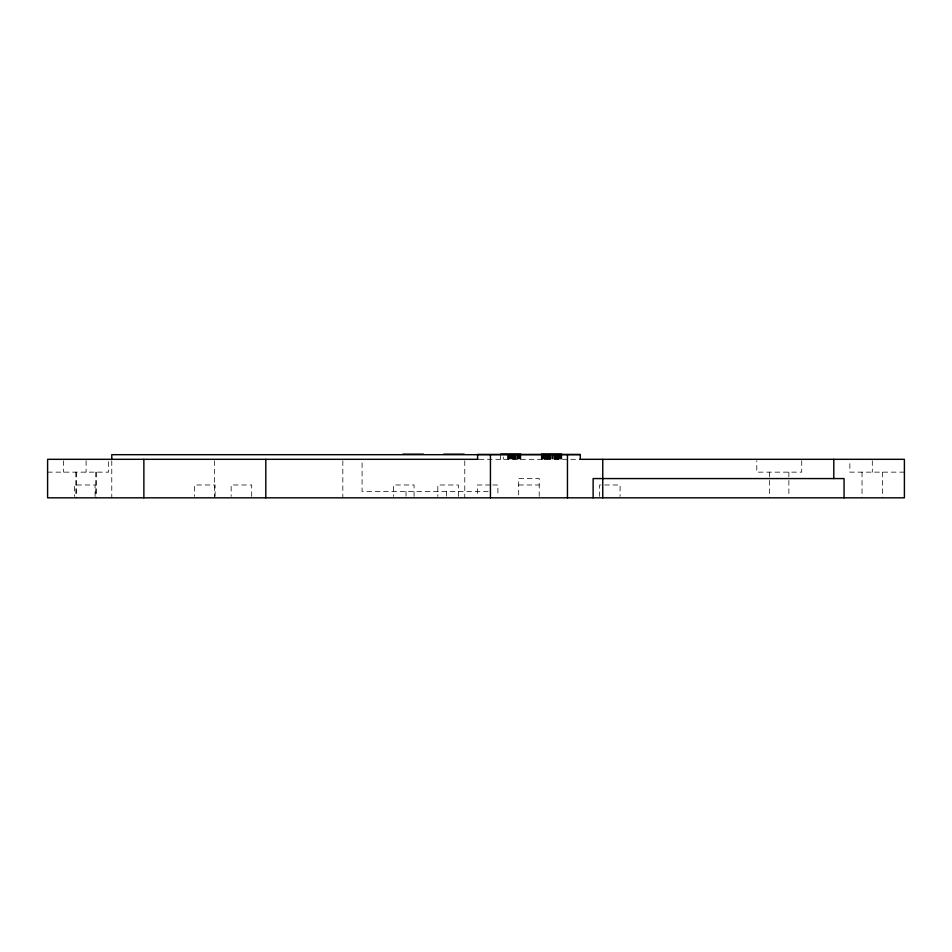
<?xml version="1.0" encoding="UTF-8"?>
<svg xmlns="http://www.w3.org/2000/svg" width="952" height="952" viewBox="0 0 952 952"><rect width="100%" height="100%" fill="white"/><g stroke="black" fill="none" stroke-linecap="round" stroke-linejoin="round"><path stroke-width="0.71" stroke-dasharray="4.76 3.57" d="M479.153 459.316L578.804 459.316M47.6 472.144L108.576 472.144L108.576 460.744M904.4 472.144L849.85 472.144L849.85 460.744M490.28 484.984L477.357 484.984L477.357 496.397M492.755 484.984L497.896 484.984L497.896 496.397M518.685 484.984L539.213 484.984M600.926 484.984L599.546 484.984L599.546 496.397M604.675 484.984L620.085 484.984L620.085 496.397M488.257 491.399L362.081 491.399L362.081 460.566M882.575 472.144L882.575 497.825M872.306 460.744L872.306 472.144M862.036 472.144L862.036 497.825M801.715 460.744L801.715 472.144L756.792 472.144L756.792 460.744M788.875 472.144L788.875 496.397M769.621 472.144L769.621 497.825M561.811 454.175L561.811 459.316L561.68 454.175M561.585 454.175L561.454 459.316L561.406 454.175M561.085 454.175L561.061 459.316M560.883 454.175L560.883 459.316M560.359 454.175L560.383 459.316M559.943 454.175L559.943 459.316M559.383 454.175L559.407 459.316M558.717 454.175L558.645 459.316M558.527 454.175L558.527 459.316M558.396 454.175L558.408 459.316M558.122 454.175L558.086 459.316M557.991 454.175L557.991 459.316M557.551 454.175L557.622 459.316M557.241 454.175L557.348 459.316M557.063 454.175L557.063 459.316M556.741 454.175L556.741 459.316M556.492 454.175L556.515 459.316M555.754 454.175L555.754 459.316M555.552 454.175L555.528 459.316M554.552 454.175L554.588 459.316M554.373 454.175L554.373 459.316M553.683 454.175L553.683 459.316M552.672 454.175L552.672 459.316M552.231 454.175L552.231 459.316M551.767 454.175L551.851 459.316M550.649 454.175L550.649 459.316M550.434 454.175L550.399 459.316M549.947 454.175L550.101 459.316M549.697 454.175L549.649 459.316M548.757 454.175L548.887 459.316M548.423 454.175L548.423 459.316M547.686 454.175L547.686 459.316M547.364 454.175L547.364 459.316M547.293 454.175L547.293 459.316M546.888 454.175L546.888 459.316M546.032 454.175L546.032 459.316M545.901 454.175L545.901 459.316M545.627 454.175L545.627 459.316M545.341 454.175L545.341 459.316M545.044 454.175L545.008 459.316M544.913 459.316L544.758 454.175L544.556 459.316M544.52 454.175L544.437 459.316M543.961 454.175L543.961 459.316M543.199 454.175L543.199 459.316M543.08 454.175L543.08 459.316M542.557 454.175L542.557 459.316M542.188 454.175L542.188 459.316M542.105 454.175L542.105 459.316M541.759 454.175L541.759 459.316M541.498 454.175L541.498 459.316M541.271 454.175L541.271 459.316M539.213 496.397L539.213 478.57L518.685 478.57L518.685 496.397M520.875 454.175L520.875 459.316M520.684 454.175L520.601 459.316M520.447 454.175L520.542 459.316M520.304 454.175L520.327 459.316M519.863 454.175L519.863 459.316M519.233 454.175L519.233 459.316M518.423 454.175L518.423 459.316M517.936 454.175L517.924 459.316M517.436 454.175L517.507 459.316M517.293 454.175L517.293 459.316M516.317 454.175L516.282 459.316M515.615 454.175L515.615 459.316M514.972 454.175L514.972 459.316M514.77 454.175L514.77 459.316M514.354 454.175L514.354 459.316M513.628 454.175L513.628 459.316M513.425 454.175L513.425 459.316M512.557 454.175L512.497 459.316M512.307 454.175L512.307 459.316M511.545 454.175L511.545 459.316M511.26 454.175L511.26 459.316M510.748 454.175L510.748 459.316M510.117 454.175L510.117 459.316M509.558 454.175L509.558 459.316M508.796 454.175L508.796 459.316M508.344 454.175L508.356 459.316M508.094 454.175L508.094 459.316M507.773 454.175L507.773 459.316M503.275 457.008L503.275 459.316M500.585 454.175L500.585 459.316M464.766 460.792L464.766 497.825M458.352 496.397L458.352 484.984L437.813 484.984L437.813 496.397M446.476 491.399L446.476 496.539M414.072 496.397L414.072 484.984L393.533 484.984L393.533 496.397M406.04 491.399L406.04 496.539M342.827 460.792L342.827 497.825M251.697 496.397L251.697 484.984L231.157 484.984L231.157 496.397M215.104 496.397L215.104 484.984L194.577 484.984L194.577 496.397M214.462 460.792L214.462 497.825M111.777 460.792L111.777 497.825M96.378 472.144L96.378 497.825M95.736 472.144L95.736 497.825M95.093 496.397L95.093 484.984L74.553 484.984L74.553 496.397M86.108 460.744L86.108 472.144M76.481 472.144L76.481 497.825M75.839 472.144L75.839 497.825M63.641 460.744L63.641 472.144"/><path stroke-width="1.43" d="M402.863 454.175L423.414 454.175M443.775 454.175L464.183 454.175M500.585 454.175L520.875 454.175M541.271 454.175L561.811 454.175M477.606 454.437L580.292 454.437M478.047 459.316L47.6 459.316L47.6 497.825L904.4 497.825L904.4 459.316L579.863 459.316M844.067 497.825L844.067 478.57L593.132 478.57L593.132 497.825M833.797 459.316L833.797 478.57M602.759 459.316L602.759 497.825M580.292 459.316L580.292 454.687L111.777 454.687L111.777 459.316M567.452 454.687L567.452 497.825M490.435 454.687L490.435 497.825M477.606 454.687L477.606 459.316M265.81 459.316L265.81 497.825M143.871 459.316L143.871 497.825"/></g></svg>
